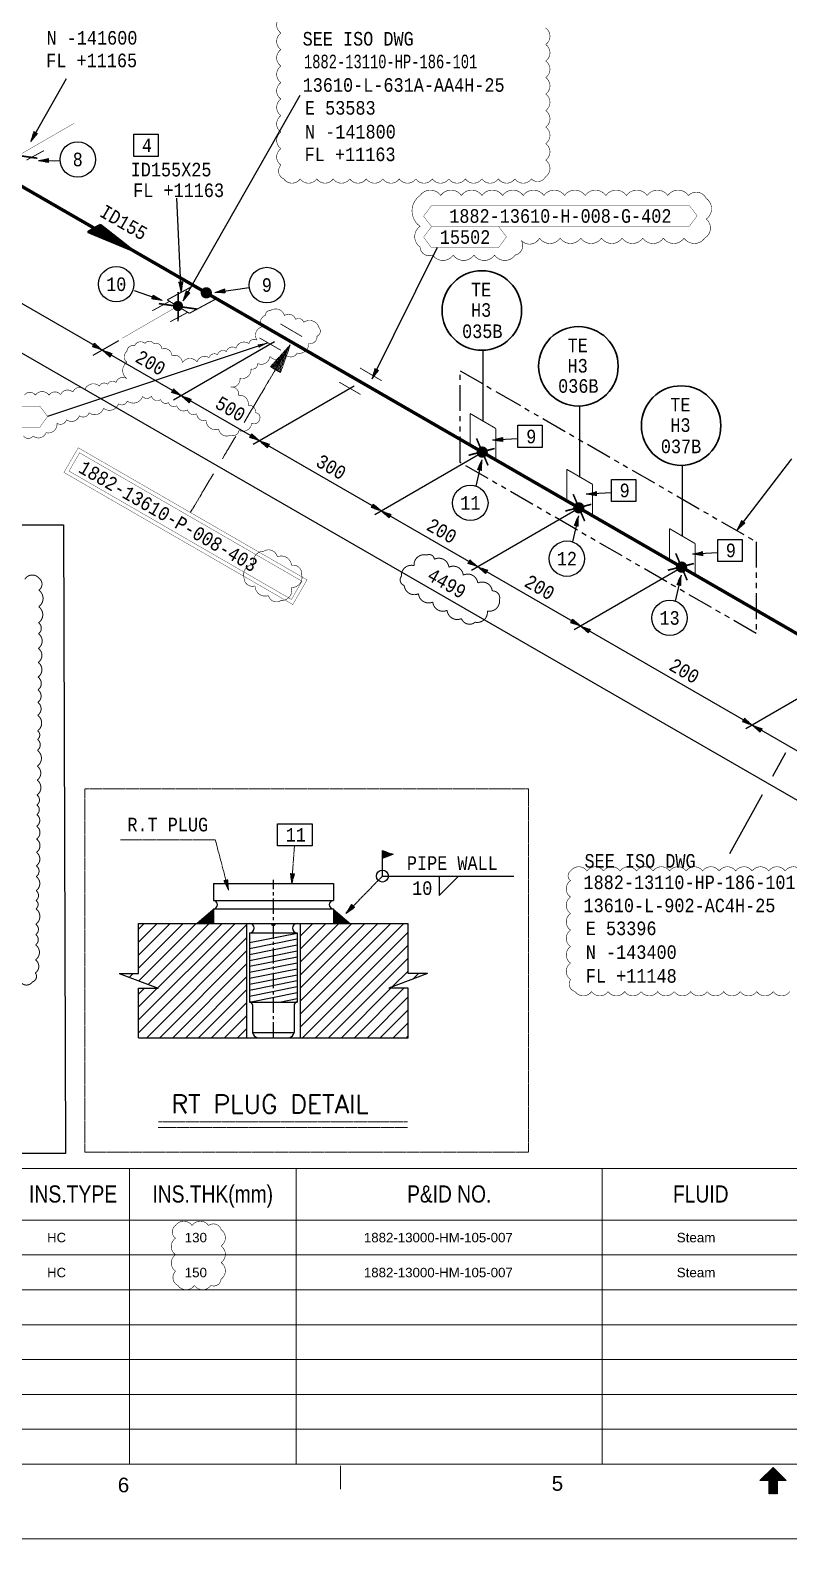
# Model space of a CAD drawing. Header units: inches. Extents: x 947 to 1788, y 0 to 594.
# Drawn here: x 1183.7 to 1367.4, y 0 to 365.5 of the extents above; entities that cross this region are included whole.
import ezdxf
from ezdxf.enums import TextEntityAlignment as Align

# ---------------------------------------------------------------- set-up
doc = ezdxf.new("R2010")
doc.units = ezdxf.units.IN
doc.header["$MEASUREMENT"] = 0
for name, pattern in [('CENTER', [2, 1.25, -0.25, 0.25, -0.25]), ('Dashed', [4.18782, 2.09391, -2.09391]), ('PHANTOM2', [1.25, 0.625, -0.125, 0.125, -0.125, 0.125, -0.125]), ('Solid', [1, 1, 0])]:
    doc.linetypes.add(name, pattern=pattern)
for name, color, linetype in [('1', 7, 'Continuous'), ('2', 2, 'Continuous'), ('3', 3, 'Continuous'), ('4', 4, 'Continuous'), ('BG 0 -1', 7, 'Continuous'), ('BG BG BG BG BG 2', 7, 'Continuous'), ('BG BG BG BG TITLETEXT', 7, 'Continuous'), ('CO', 7, 'Continuous'), ('DIM-LINES', 7, 'Continuous'), ('DIM-TEXT', 7, 'Continuous'), ('FITTINGS', 7, 'Continuous'), ('ISO-TEXT', 7, 'Continuous'), ('ISOTEXT', 7, 'Continuous'), ('NOZZLES', 7, 'Continuous'), ('PIPE', 7, 'Continuous'), ('Rev.4', 6, 'Continuous'), ('WELDS', 7, 'Continuous')]:
    doc.layers.add(name, color=color, linetype=linetype)
for name, color, linetype, lineweight in [('materialLabel', 2, 'Solid', 13), ('spool', 2, 'Solid', 13), ('weldCyanLabel', 4, 'Solid', 13), ('weldDimension', 2, 'Solid', 13)]:
    doc.layers.add(name, color=color, linetype=linetype, lineweight=lineweight)
doc.styles.add('1882-13610-HP-186-001-008(01OF01)_MODEL-EMBED 1_DWG$0$Arial', font='arial.ttf')
doc.styles.add('Arial', font='arial.ttf')
doc.styles.add('fixedText', font='MONOTXT8.shx', dxfattribs={"width": 0.85})
doc.styles.add('MONOTXT', font='MONOTXT.shx', dxfattribs={"width": 0.8})
doc.styles.add('ROMANS', font='romans.shx', dxfattribs={"width": 0.8})
doc.styles.get("Standard").update_dxf_attribs({"font": 'arial.ttf'})
doc.dimstyles.new('ISO-25', dxfattribs={"dimtxt": 2.5, "dimasz": 2.5, "dimexe": 1.25, "dimexo": 0.625, "dimtad": 1, "dimtxsty": 'Standard', "dimcen": 2.5, "dimclre": 4, "dimadec": 0, "dimazin": 0, "dimtfac": 1, "dimtmove": 0, "dimatfit": 3, "dimfxl": 1, "dimarcsym": 0})

# ---------------------------------------------------------------- blocks, each defined once
blk = doc.blocks.new('block137')
at = {"layer": 'FITTINGS', "color": 2, "linetype": 'ByBlock', "const_width": 0.35}
for points in [[(-7.6, 4.5), (1.3, 0.8)], [(-1.1, -0.6), (-7.6, 4.5)], [(-7.6, 4.5), (0, 0)], [(-6.8, 4), (1.2, 0.7)], [(-1.1, -0.6), (-6.8, 4)], [(-6, 3.6), (1, 0.6)], [(-0.9, -0.5), (-6, 3.6)], [(-5.3, 3.1), (0.8, 0.5)], [(-0.7, -0.4), (-5.3, 3.1)], [(-4.6, 2.7), (0.7, 0.4)], [(-0.6, -0.3), (-4.6, 2.7)], [(-3.8, 2.3), (0.5, 0.3)], [(-0.4, -0.2), (-3.8, 2.3)], [(-3.1, 1.9), (0.3, 0.2)], [(-0.2, -0.1), (-3.1, 1.9)], [(-2.4, 1.5), (0.2, 0.1)], [(-0.1, 0), (-2.4, 1.5)], [(1.2, 0.7), (-1.1, -0.6)], [(1, 0.6), (-1.1, -0.6)], [(0.8, 0.5), (-0.9, -0.5)], [(0.7, 0.4), (-0.7, -0.4)], [(0.5, 0.3), (-0.6, -0.3)], [(0.3, 0.2), (-0.4, -0.2)], [(0.2, 0.1), (-0.2, -0.1)], [(0, 0), (-0.1, 0)], [(1.3, 0.8), (0, 0)]]:
    blk.add_lwpolyline(points, dxfattribs=at)
at = {"flags": 1}
for tag in ['Pipe Ref', 'Description']:
    blk.add_attdef(tag, (0, 0), '', height=1, dxfattribs=at)
blk = doc.blocks.new('block149')
at = {"layer": 'FITTINGS', "color": 2, "linetype": 'ByBlock', "const_width": 0.2}
for points in [[(-6.9, -1.5), (-2.1, 1.2)], [(-2.1, 1.2), (0, 0)], [(0, 0), (2, -1.2)], [(-2.8, -3.9), (-6.9, -1.5)], [(2, -1.2), (-2.8, -3.9)]]:
    blk.add_lwpolyline(points, dxfattribs=at)
at = {"flags": 1}
for tag in ['Tag', 'Pipe Ref', 'Description', 'UCI', 'Key']:
    blk.add_attdef(tag, (0, 0), '', height=1, dxfattribs=at)

msp = doc.modelspace()

# ---------------------------------------------------------------- hatches: boundary and pattern name
at = {"layer": '4'}
h = msp.add_hatch(dxfattribs=at)
h.set_pattern_fill('ANSI31', color=4, scale=0.7, style=0)
h.set_pattern_definition([(45, (4516.7197, -12880.123), (-1.57154482, 1.57154482), [])])
h.paths.add_polyline_path([(1270.51, 133.4), (1279.94, 136.94), (1275.22, 136.94), (1275.22, 149.1), (1249.23, 149.1), (1249.07, 148.93), (1249.07, 121.41), (1275.08, 121.41), (1275.22, 121.54), (1275.22, 133.4)])
h.paths.add_polyline_path([(1214.64, 133.4), (1209.93, 133.4), (1209.93, 121.41), (1236.09, 121.41), (1236.09, 149.1), (1209.93, 149.1), (1209.93, 136.94), (1205.22, 136.94)])
at = {"layer": 'weldCyanLabel'}
h = msp.add_hatch(color=2, dxfattribs=at)
h.dxf.hatch_style = 1
h.paths.add_polyline_path([(1268.99, 166.74), (1268.99, 164.84), (1271.66, 165.86)])
at = {"layer": 'WELDS'}
h = msp.add_hatch(color=2, dxfattribs=at)
edge = h.paths.add_edge_path(flags=0)
edge.add_arc((1219.46, 298.7), 1.25, 179.0807, 539.0807)
h = msp.add_hatch(color=2, dxfattribs=at)
edge = h.paths.add_edge_path(flags=0)
edge.add_arc((1226.33, 301.9), 1.38, 180, 540, ccw=False)
h = msp.add_hatch(color=2, dxfattribs=at)
edge = h.paths.add_edge_path(flags=0)
edge.add_arc((1293.17, 263.31), 1.38, 180, 540, ccw=False)
h = msp.add_hatch(color=2, dxfattribs=at)
edge = h.paths.add_edge_path(flags=0)
edge.add_arc((1316.56, 249.8), 1.38, 180, 540, ccw=False)
h = msp.add_hatch(color=2, dxfattribs=at)
edge = h.paths.add_edge_path(flags=0)
edge.add_arc((1341.45, 235.44), 1.38, 180, 540, ccw=False)

# ---------------------------------------------------------------- linework, layer by layer
at = {"color": 2}
for p, q in [((1228.06, 152.68), (1228.06, 149.1)), ((1257.1, 152.68), (1257.1, 149.1))]:
    msp.add_line(p, q, dxfattribs=at)
at = {"layer": '1', "color": 1, "linetype": 'CENTER', "ltscale": 3}
msp.add_line((1242.58, 121.41), (1242.58, 159.66), dxfattribs=at)
at = {"layer": '2', "color": 4}
for p, q in [((1183.79, 338.54), (1192.5, 353.81)), ((1220.7, 299.95), (1249.06, 349.78)), ((1185.65, 333.94), (1190.91, 333.91)), ((1220.27, 302.03), (1219.15, 324.84)), ((1266.48, 281.09), (1282.36, 312.93)), ((1215.62, 300.06), (1208.94, 302.42)), ((1228.38, 301.99), (1236.74, 303.18)), ((1293.43, 270.72), (1293.43, 287.98)), ((1316.82, 257.22), (1316.82, 274.48)), ((1293.06, 261.4), (1291.61, 255.08)), ((1341.71, 242.85), (1341.71, 260.11)), ((1316.45, 247.9), (1315, 241.58)), ((1341.34, 233.53), (1339.89, 227.21)), ((1366.66, 190.47), (1363.46, 184.72)), ((1360.98, 180.26), (1353.04, 166))]:
    msp.add_line(p, q, dxfattribs=at)
at = {"layer": '2', "color": 2}
for p, q in [((1205.02, 290.26), (1198.84, 286.7)), ((1242.88, 290.01), (1218.41, 275.88)), ((1262.18, 279.29), (1237.71, 265.16)), ((1293.26, 263.23), (1267.13, 248.14)), ((1316.66, 249.72), (1290.53, 234.64)), ((1341.54, 235.36), (1315.42, 220.27)), ((1374.5, 206.32), (1357.02, 196.22))]:
    msp.add_line(p, q, dxfattribs=at)
at = {"layer": '2', "color": 4}
for points in [[(1208.77, 340.31), (1214.67, 340.31), (1214.67, 334.95), (1208.77, 334.95)], [(1301.78, 269.8), (1307.68, 269.8), (1307.68, 264.44), (1301.78, 264.44)], [(1324.5, 256.69), (1330.4, 256.69), (1330.4, 251.32), (1324.5, 251.32)], [(1350.24, 242.14), (1356.14, 242.14), (1356.14, 236.77), (1350.24, 236.77)], [(1243.61, 173.26), (1252, 173.26), (1252, 167.9), (1243.61, 167.9)]]:
    msp.add_lwpolyline(points, close=True, dxfattribs=at)
at = {"layer": '2', "color": 3, "linetype": 'PHANTOM2', "ltscale": 10}
msp.add_lwpolyline([(1296.99, 277.7), (1359.52, 241.6), (1359.52, 219.39), (1287.8, 260.8), (1287.8, 283.03), (1296.99, 277.7)], dxfattribs=at)
at = {"layer": '2'}
msp.add_lwpolyline([(1024.89, 245.68), (1191.75, 245.68), (1192.18, 93.34), (1025.31, 93.34)], close=True, dxfattribs=at)
at = {"layer": '2', "color": 4}
for centre in [(1195.19, 334.21), (1204.52, 303.99), (1240.99, 303.79), (1290.28, 251), (1313.68, 237.49), (1338.56, 223.13)]:
    msp.add_circle(centre, 4.29, dxfattribs=at)
at = {"layer": '3', "color": 2}
for p, q in [((1268.99, 160.57), (1268.99, 166.74)), ((1268.99, 160.57), (1300.84, 160.57)), ((1282.75, 155.91), (1287.43, 160.57)), ((1282.75, 160.57), (1282.75, 155.91))]:
    msp.add_line(p, q, dxfattribs=at)
at = {"layer": '3', "color": 3}
for p, q in [((1228.06, 158.76), (1228.06, 154.64)), ((1228.06, 158.76), (1257.1, 158.76)), ((1257.1, 158.76), (1257.1, 154.64)), ((1228.06, 154.64), (1257.1, 154.64)), ((1228.06, 152.68), (1257.1, 152.68)), ((1209.93, 136.94), (1209.93, 149.1)), ((1209.93, 149.1), (1275.22, 149.1)), ((1236.09, 149.1), (1236.09, 121.41)), ((1236.8, 146.84), (1248.3, 146.84)), ((1236.8, 146.84), (1236.8, 130.07)), ((1236.8, 144.49), (1248.3, 146.78)), ((1248.3, 146.84), (1248.3, 130.07)), ((1249.07, 149.1), (1249.07, 121.41)), ((1275.22, 136.94), (1275.22, 149.1)), ((1236.8, 143.05), (1248.3, 145.34)), ((1236.8, 141.61), (1248.3, 143.9)), ((1236.8, 140.16), (1248.3, 142.46)), ((1236.8, 138.72), (1248.3, 141.01)), ((1236.8, 137.28), (1248.3, 139.57)), ((1205.22, 136.94), (1209.93, 136.94)), ((1205.22, 136.94), (1214.64, 133.4)), ((1236.8, 135.84), (1248.3, 138.13)), ((1236.8, 134.4), (1248.3, 136.69)), ((1279.94, 136.94), (1270.51, 133.4)), ((1279.94, 136.94), (1275.22, 136.94)), ((1209.93, 133.4), (1214.64, 133.4)), ((1209.93, 121.41), (1209.93, 133.4)), ((1236.8, 132.95), (1248.3, 135.25)), ((1236.8, 131.51), (1248.3, 133.8)), ((1236.8, 130.07), (1248.3, 132.36)), ((1275.22, 133.4), (1270.51, 133.4)), ((1275.22, 121.41), (1275.22, 133.4)), ((1236.8, 130.07), (1248.3, 130.07)), ((1237.5, 129.37), (1237.5, 122.69)), ((1244.04, 130.07), (1248.3, 130.92)), ((1247.65, 129.37), (1247.65, 122.69)), ((1209.93, 121.41), (1275.22, 121.41)), ((1237.5, 122.69), (1247.65, 122.69))]:
    msp.add_line(p, q, dxfattribs=at)
at = {"layer": '3'}
msp.add_line((1238.7, 121.41), (1246.45, 121.41), dxfattribs=at)
at = {"layer": '3', "color": 3}
msp.add_lwpolyline([(1242.29, 149.1, 0.589, 0.589, 1.191456), (1242.87, 149.1, 0, 0, 0)], format="xyseb", dxfattribs=at)
for centre, radius, start, end in [((1228.06, 153.66), 0.982, 270, 90), ((1257.1, 153.66), 0.982, 90, 270), ((1236.8, 147.97), 1.13, 270, 90), ((1248.3, 147.97), 1.13, 90, 270), ((1236.8, 129.37), 0.7, 0, 90), ((1248.35, 129.37), 0.703, 93.9739, 179.9026), ((1239.22, 123.09), 1.76, 193.1432, 252.9181), ((1245.93, 123.09), 1.76, 287.0819, 346.8568)]:
    msp.add_arc(centre, radius, start, end, dxfattribs=at)
at = {"layer": '4', "color": 2}
msp.add_circle((1268.99, 160.57), 1.44, dxfattribs=at)
at = {"layer": '4', "color": 4}
for points in [[(1228.06, 152.72), (1223.82, 149.1), (1228.06, 149.1)], [(1257.1, 152.72), (1261.34, 149.1), (1257.1, 149.1)]]:
    msp.add_solid(points, dxfattribs=at)
at = {"layer": 'BG 0 -1', "color": 7, "linetype": 'Continuous', "lineweight": 9}
for p, q in [((971.99, 18.11), (1762.81, 18.11)), ((1258.83, 17.68), (1258.83, 12.02)), ((1363.63, 17.3), (1360.45, 14.12)), ((1360.47, 14.12), (1363.64, 17.29)), ((1360.59, 14.12), (1363.7, 17.23)), ((1360.72, 14.12), (1363.77, 17.17)), ((1360.84, 14.12), (1363.83, 17.11)), ((1360.97, 14.12), (1363.89, 17.04)), ((1361.09, 14.12), (1363.95, 16.98)), ((1361.22, 14.12), (1364.02, 16.92)), ((1361.34, 14.12), (1364.08, 16.86)), ((1361.47, 14.12), (1364.14, 16.79)), ((1361.59, 14.12), (1364.2, 16.73)), ((1361.72, 14.12), (1364.27, 16.67)), ((1361.84, 14.12), (1364.33, 16.61)), ((1361.97, 14.12), (1364.39, 16.54)), ((1362.09, 14.12), (1364.45, 16.48)), ((1362.22, 14.12), (1364.52, 16.42)), ((1362.34, 14.12), (1364.58, 16.36)), ((1362.47, 14.12), (1364.64, 16.29)), ((1362.57, 14.1), (1364.7, 16.23)), ((1362.57, 13.98), (1364.77, 16.17)), ((1362.57, 13.85), (1364.83, 16.11)), ((1362.57, 13.72), (1364.89, 16.04)), ((1362.57, 13.6), (1364.95, 15.98)), ((1362.57, 13.47), (1365.02, 15.92)), ((1362.57, 13.35), (1365.08, 15.86)), ((1362.57, 13.22), (1365.14, 15.79)), ((1362.57, 13.1), (1365.2, 15.73)), ((1362.57, 12.97), (1365.27, 15.67)), ((1362.57, 12.85), (1365.33, 15.61)), ((1362.57, 12.72), (1365.39, 15.54)), ((1362.57, 12.6), (1365.45, 15.48)), ((1362.57, 12.47), (1365.52, 15.42)), ((1362.57, 12.35), (1365.58, 15.36)), ((1362.57, 12.22), (1365.64, 15.29)), ((1362.57, 12.1), (1365.7, 15.23)), ((1366.82, 14.12), (1363.63, 17.3)), ((1363.64, 17.29), (1363.64, 11.64)), ((1364.72, 14.12), (1365.77, 15.17)), ((1364.84, 14.12), (1365.83, 15.11)), ((1364.97, 14.12), (1365.89, 15.04)), ((1365.09, 14.12), (1365.95, 14.98)), ((1365.22, 14.12), (1366.02, 14.92)), ((1365.34, 14.12), (1366.08, 14.86)), ((1365.47, 14.12), (1366.14, 14.79)), ((1365.59, 14.12), (1366.21, 14.73)), ((1365.72, 14.12), (1366.27, 14.67)), ((1360.45, 14.12), (1362.57, 14.12)), ((1362.57, 14.12), (1362.57, 10.94)), ((1362.57, 11.97), (1364.7, 14.1)), ((1362.57, 11.85), (1364.7, 13.97)), ((1362.57, 11.72), (1364.7, 13.85)), ((1362.57, 11.6), (1364.7, 13.72)), ((1362.57, 11.47), (1364.7, 13.6)), ((1362.57, 11.35), (1364.7, 13.47)), ((1362.57, 11.22), (1364.7, 13.35)), ((1362.57, 11.1), (1364.7, 13.22)), ((1362.57, 10.97), (1364.7, 13.1)), ((1362.66, 10.94), (1364.7, 12.97)), ((1362.78, 10.94), (1364.7, 12.85)), ((1362.91, 10.94), (1364.7, 12.72)), ((1363.03, 10.94), (1364.7, 12.6)), ((1363.16, 10.94), (1364.7, 12.47)), ((1363.28, 10.94), (1364.7, 12.35)), ((1363.41, 10.94), (1364.7, 12.22)), ((1363.54, 10.94), (1364.7, 12.1)), ((1363.66, 10.94), (1364.7, 11.97)), ((1363.79, 10.94), (1364.7, 11.85)), ((1363.91, 10.94), (1364.7, 11.72)), ((1364.04, 10.94), (1364.7, 11.6)), ((1364.16, 10.94), (1364.7, 11.47)), ((1364.29, 10.94), (1364.7, 11.35)), ((1364.41, 10.94), (1364.7, 11.22)), ((1364.54, 10.94), (1364.7, 11.1)), ((1364.66, 10.94), (1364.7, 10.97)), ((1364.7, 14.12), (1366.82, 14.12)), ((1364.7, 14.12), (1364.7, 10.94)), ((1365.84, 14.12), (1366.33, 14.61)), ((1365.97, 14.12), (1366.39, 14.54)), ((1366.09, 14.12), (1366.46, 14.48)), ((1366.22, 14.12), (1366.52, 14.42)), ((1366.34, 14.12), (1366.58, 14.36)), ((1366.47, 14.12), (1366.64, 14.29)), ((1366.59, 14.12), (1366.71, 14.23)), ((1366.72, 14.12), (1366.77, 14.17)), ((1787.88, 0), (946.88, 0))]:
    msp.add_line(p, q, dxfattribs=at)
at = {"layer": 'BG BG BG BG BG 2', "color": 2, "linetype": 'Continuous', "lineweight": 15}
for p, q in [((1369.96, 89.71), (971.99, 89.71)), ((1207.7, 18.11), (1207.7, 89.71)), ((1248.09, 18.11), (1248.09, 89.71)), ((1322.25, 18.11), (1322.25, 89.71)), ((1369.96, 77.24), (971.99, 77.24)), ((1369.96, 68.79), (971.99, 68.79)), ((1369.96, 60.34), (971.99, 60.34)), ((1369.96, 51.89), (971.99, 51.89)), ((1369.96, 43.44), (971.99, 43.44)), ((1369.96, 34.98), (971.99, 34.98)), ((1369.96, 26.53), (971.99, 26.53))]:
    msp.add_line(p, q, dxfattribs=at)
at = {"layer": 'CO', "color": 2, "linetype": 'Continuous'}
for p, q in [((1249.07, 148.93), (1249.23, 149.1)), ((1275.08, 121.41), (1275.22, 121.54))]:
    msp.add_line(p, q, dxfattribs=at)
at = {"layer": 'DIM-LINES', "color": 4}
for p, q in [((1536.82, 94.25), (1002.45, 402.69)), ((1526.53, 88.31), (1034.55, 372.08)), ((1301.78, 266.54), (1295.66, 266.22)), ((1368.05, 261.71), (1354.85, 244.41)), ((1324.5, 253.43), (1318.37, 253.1)), ((1350.21, 238.9), (1344.08, 238.57))]:
    msp.add_line(p, q, dxfattribs=at)
at = {"layer": 'DIM-LINES', "color": 4, "linetype": 'ByBlock', "const_width": 0.104}
msp.add_lwpolyline([(1200.98, 316.34), (1203.58, 314.91)], dxfattribs=at)
msp.add_lwpolyline([(1200.98, 316.34), (1203.58, 314.91)], dxfattribs=at)
at = {"layer": 'FITTINGS', "color": 2, "linetype": 'ByBlock'}
for points, const_width in [([(1187, 336.36), (1182.75, 334.05)], 0.22), ([(1217.44, 299.84), (1213.24, 297.56)], 0.22), ([(1221.85, 297.2), (1217.6, 294.9)], 0.22), ([(1244.26, 294.4), (1249.51, 291.31)], 0.2), ([(1244.4, 287.98), (1239.2, 290.98)], 0.2), ([(1263.56, 283.69), (1268.81, 280.6)], 0.2), ([(1263.7, 277.27), (1258.5, 280.27)], 0.2), ([(1290.23, 272.66), (1290.23, 264.92)], 0.26), ([(1296.47, 269.02), (1290.23, 272.66)], 0.26), ([(1296.47, 261.41), (1296.47, 269.02)], 0.26), ([(1290.23, 264.92), (1296.47, 261.41)], 0.26), ([(1313.63, 259.15), (1313.63, 251.41)], 0.26), ([(1319.87, 255.51), (1313.63, 259.15)], 0.26), ([(1307.99, 254.67), (1314.23, 251.16)], 0.26), ([(1319.87, 247.9), (1319.87, 255.51)], 0.26), ([(1338.51, 244.78), (1338.51, 237.05)], 0.26), ([(1344.75, 241.14), (1338.51, 244.78)], 0.26), ([(1344.75, 233.54), (1344.75, 241.14)], 0.26), ([(1338.51, 237.05), (1344.75, 233.54)], 0.26)]:
    msp.add_lwpolyline(points, dxfattribs=dict(at, const_width=const_width))
at = {"layer": 'ISO-TEXT', "color": 2, "linetype": 'ByBlock', "const_width": 0.08, "flags": 128}
for points in [[(1280.88, 317.97), (1278.98, 320.47), (1280.88, 323.07), (1343.31, 323.07), (1345.21, 320.57), (1343.31, 317.97)], [(1280.88, 312.87), (1278.98, 315.37), (1280.88, 317.97), (1297.14, 317.97), (1299.04, 315.47), (1297.14, 312.87)], [(1137.82, 269.34), (1135.92, 271.84), (1137.82, 274.44), (1185.99, 274.44), (1187.89, 271.94), (1185.99, 269.34)], [(1191.85, 258.38), (1195.3, 264.36), (1250.73, 232.36), (1247.28, 226.38)], [(1193.08, 258.71), (1195.63, 263.13), (1249.5, 232.03), (1246.95, 227.61)]]:
    msp.add_lwpolyline(points, close=True, dxfattribs=at)
at = {"layer": 'ISOTEXT', "color": 2, "linetype": 'Continuous', "lineweight": 30}
for centre in [(1293.06, 297.61), (1316.46, 284.1), (1341.34, 269.73)]:
    msp.add_circle(centre, 9.63, dxfattribs=at)
at = {"layer": 'materialLabel', "color": 4, "flags": 128}
for points in [[(1228.51, 169.4), (1231.71, 157.17)], [(1247.7, 167.96), (1247.03, 158.66)], [(1247.03, 158.66), (1247.69, 161.11), (1246.69, 161.18), (1247.03, 158.66), (1247.06, 159.16), (1247.59, 161.12), (1246.79, 161.17), (1247.06, 159.16), (1247.09, 159.65), (1247.49, 161.13), (1246.89, 161.16), (1247.09, 159.65), (1247.13, 160.15), (1247.39, 161.13), (1246.99, 161.16), (1247.13, 160.15), (1247.16, 160.65), (1247.29, 161.14), (1247.09, 161.15), (1247.16, 160.65)], [(1231.71, 157.17), (1231.55, 159.71), (1230.58, 159.45), (1231.71, 157.17), (1231.58, 157.65), (1231.45, 159.68), (1230.68, 159.48), (1231.58, 157.65), (1231.45, 158.14), (1231.36, 159.66), (1230.78, 159.5), (1231.45, 158.14), (1231.32, 158.62), (1231.26, 159.63), (1230.87, 159.53), (1231.32, 158.62), (1231.2, 159.1), (1231.16, 159.61), (1230.97, 159.55), (1231.2, 159.1)], [(1268.99, 160.57), (1260.16, 151.52)], [(1260.16, 151.52), (1262.25, 152.97), (1261.53, 153.66), (1260.16, 151.52), (1260.51, 151.88), (1262.18, 153.04), (1261.6, 153.6), (1260.51, 151.88), (1260.85, 152.24), (1262.11, 153.11), (1261.68, 153.53), (1260.85, 152.24), (1261.2, 152.6), (1262.04, 153.18), (1261.75, 153.46), (1261.2, 152.6), (1261.55, 152.96), (1261.96, 153.25), (1261.82, 153.39), (1261.55, 152.96)]]:
    msp.add_lwpolyline(points, dxfattribs=at)
at = {"layer": 'NOZZLES', "const_width": 0.8}
msp.add_lwpolyline([(1560.97, 108.74), (1026.62, 417.17)], dxfattribs=at)
at = {"layer": 'PIPE', "color": 2, "linetype": 'Dashed', "ltscale": 0.8, "const_width": 0.08}
for points in [[(1180.79, 335.17), (1194.18, 342.9)], [(1205.99, 290.91), (1219.38, 298.64)]]:
    msp.add_lwpolyline(points, dxfattribs=at)
at = {"layer": 'Rev.4', "color": 1}
for points, const_width in [([(1308.53, 366.06, -0.520567), (1308.53, 362.06, -0.520567), (1308.53, 358.06, -0.520567), (1308.53, 354.06, -0.520567), (1308.53, 350.06, -0.520567), (1308.53, 346.06, -0.520567), (1308.53, 342.06, -0.520567), (1308.53, 338.06, -0.520567), (1308.53, 334.06, -0.520567), (1308.53, 330.06, -0.520567), (1305.08, 329.51, -0.520567), (1301.08, 329.51, -0.520567), (1297.08, 329.51, -0.520567), (1293.08, 329.51, -0.520567), (1289.08, 329.51, -0.520567), (1285.08, 329.51, -0.520567), (1281.08, 329.51, -0.520567), (1277.08, 329.51, -0.520567), (1273.08, 329.51, -0.520567), (1269.08, 329.51, -0.520567), (1265.08, 329.51, -0.520567), (1261.08, 329.51, -0.520567), (1257.08, 329.51, -0.520567), (1253.08, 329.51, -0.520567), (1249.08, 329.51, -0.520567), (1245.08, 329.51, -0.520567), (1244.41, 332.84, -0.520567), (1244.41, 336.84, -0.520567), (1244.41, 340.84, -0.520567), (1244.41, 344.84, -0.520567), (1244.41, 348.84, -0.520567), (1244.41, 352.84, -0.520567), (1244.41, 356.84, -0.520567), (1244.41, 360.84, -0.520567), (1244.41, 364.84, -0.520567), (1244.41, 368.84, -0.211681)], 0.132), ([(1278.11, 325.48, -0.520567), (1283.11, 325.48, -0.520567), (1288.11, 325.48, -0.520567), (1293.11, 325.48, -0.520567), (1298.11, 325.48, -0.520567), (1303.11, 325.48, -0.520567), (1308.11, 325.48, -0.520567), (1313.11, 325.48, -0.520567), (1318.11, 325.48, -0.520567), (1323.11, 325.48, -0.520567), (1328.11, 325.48, -0.520567), (1333.11, 325.48, -0.520567), (1338.11, 325.48, -0.520567), (1343.11, 325.48, -0.520567), (1347.42, 324.78, -0.520567), (1347.42, 319.78, -0.520567), (1347.05, 315.16, -0.520567), (1342.05, 315.16, -0.520567), (1337.05, 315.16, -0.520567), (1332.05, 315.16, -0.520567), (1327.05, 315.16, -0.520567), (1322.05, 315.16, -0.520567), (1317.05, 315.16, -0.520567), (1312.05, 315.16, -0.520567), (1307.05, 315.16, -0.520567), (1302.62, 314.58, -0.520567), (1301.15, 311.05, -0.520567), (1296.15, 311.05, -0.520567), (1291.15, 311.05, -0.520567), (1286.15, 311.05, -0.520567), (1281.15, 311.05, -0.520567), (1278.11, 313.01, -0.520567), (1278.11, 318.01, -0.520567), (1278.11, 325.48, -0.520567)], 0.132), ([(1182.29, 277.11, -0.520567), (1184.92, 277.11, -0.520567), (1188.23, 277.11, -0.520567), (1191.03, 277.21, -0.520567), (1193.99, 277.87, -0.520567), (1196.93, 278.51, -0.520567), (1200.44, 279.28, -0.520567), (1202.42, 279.72, -0.520567), (1204.46, 280.17, -0.520567), (1207.11, 281.1, -0.520567), (1207.11, 285.09, -0.520567), (1207.11, 287.7, -0.520567), (1208.93, 289.03, -0.520567), (1211.46, 289.65, -0.520567), (1213.58, 289.6, -0.520567), (1215.56, 288.27, -0.520567), (1217.99, 286.65, -0.520567), (1220.52, 284.97, -0.520567), (1224.1, 285.14, -0.520567), (1227.01, 286.17, -0.520567), (1229.04, 286.9, -0.520567), (1231.2, 287.66, -0.520567), (1233.52, 288.49, -0.520567), (1236.65, 289.6, -0.520567), (1238.63, 290.45, -0.520567), (1239.74, 293.62, -0.520567), (1240.73, 296.46, -0.520567), (1241.84, 297.58, -0.520567), (1245.26, 296.39, -0.520567), (1247.96, 295.45, -0.520567), (1249.93, 294.76, -0.520567), (1253.62, 293.48, -0.520567), (1253.16, 291.42, -0.520567), (1251.09, 289.66, -0.520567), (1248.35, 287.32, -0.520567), (1245.47, 286.94, -0.520567), (1241.72, 286.49, -0.520567), (1238.77, 284.78, -0.520567), (1237.16, 283.45, -0.520567), (1234.47, 281.21, -0.520567), (1232.2, 279.07, -0.520567), (1234.14, 277.06, -0.520567), (1236.46, 274.65, -0.520567), (1238.21, 272.84, -0.520567), (1239.27, 271.38, -0.520567), (1237.32, 270.3, -0.520567), (1234.22, 268.57, -0.520567), (1232.18, 267.43, -0.520567), (1229.34, 268.87, -0.520567), (1226.27, 271.04, -0.520567), (1224.02, 272.62, -0.520567), (1221.77, 273.57, -0.520567), (1219.17, 274.56, -0.520567), (1217.17, 275.32, -0.520567), (1215.27, 276.05, -0.520567), (1213.03, 276.9, -0.520567), (1210.9, 276.82, -0.520567), (1207.18, 275.68, -0.520567), (1205.06, 275.03, -0.520567), (1201.44, 273.92, -0.520567), (1197.94, 272.84, -0.520567), (1195.57, 272.11, -0.520567), (1192.45, 271.16, -0.520567), (1190.17, 270.31, -0.520567), (1187.51, 268.02, -0.520567), (1184.37, 267.22, -0.520567), (1182, 267.27, -0.520567)], 0.132), ([(1181.34, 134.91, 0.520567), (1184.22, 134.94, 0.520567), (1184.91, 137.12, 0.520567), (1184.94, 140.28, 0.520567), (1184.97, 143.92, 0.520567), (1185, 146.4, 0.520567), (1185.02, 148.91, 0.520567), (1185.05, 152.66, 0.520567), (1185.07, 154.69, 0.520567), (1185.09, 157.04, 0.520567), (1185.12, 160.46, 0.520567), (1185.15, 163.08, 0.520567), (1185.18, 166.33, 0.520567), (1185.21, 169.56, 0.520567), (1185.24, 172.66, 0.520567), (1185.26, 175.49, 0.520567), (1185.28, 177.82, 0.520567), (1185.3, 180.22, 0.520567), (1185.34, 183.83, 0.520567), (1185.37, 187.2, 0.520567), (1185.4, 191.05, 0.520567), (1185.43, 193.68, 0.520567), (1185.45, 195.77, 0.520567), (1185.48, 199.54, 0.520567), (1185.51, 202.67, 0.520567), (1185.54, 205.7, 0.520567), (1185.56, 208.79, 0.520567), (1185.6, 212.35, 0.520567), (1185.63, 215.75, 0.520567), (1185.66, 219.3, 0.520567), (1185.68, 221.96, 0.520567), (1185.72, 225.84, 0.520567), (1185.76, 229.84, 0.520567), (1185.78, 232.77, 0.520567), (1182.38, 232.51, 0.520567)], 0.238), ([(1367.66, 132.6, -0.520567), (1363.66, 132.6, -0.520567), (1359.66, 132.6, -0.520567), (1355.66, 132.6, -0.520567), (1351.66, 132.6, -0.520567), (1347.66, 132.6, -0.520567), (1343.66, 132.6, -0.520567), (1339.66, 132.6, -0.520567), (1335.66, 132.6, -0.520567), (1331.66, 132.6, -0.520567), (1327.66, 132.6, -0.520567), (1323.66, 132.6, -0.520567), (1319.66, 132.6, -0.520567), (1315.66, 132.6, -0.520567), (1314.56, 135.5, -0.520567), (1314.56, 139.5, -0.520567), (1314.56, 143.5, -0.520567), (1314.56, 147.5, -0.520567), (1314.56, 151.5, -0.520567), (1314.56, 155.5, -0.520567), (1314.56, 159.5, -0.520567), (1314.56, 161.8, -0.520567), (1318.56, 161.8, -0.520567), (1322.56, 161.8, -0.520567), (1326.56, 161.8, -0.520567), (1330.56, 161.8, -0.520567), (1334.56, 161.8, -0.520567), (1338.56, 161.8, -0.520567), (1342.56, 161.8, -0.520567), (1346.56, 161.8, -0.520567), (1350.56, 161.8, -0.520567), (1354.56, 161.8, -0.520567), (1358.56, 161.8, -0.520567), (1362.56, 161.8, -0.520567), (1366.56, 161.8, -0.520567), (1370.56, 161.8, -0.520567)], 0.132)]:
    msp.add_lwpolyline(points, format="xyb", dxfattribs=dict(at, const_width=const_width))
for points, const_width in [([(1235.48, 232.84, -0.520567), (1237.86, 236.06, -0.520567), (1240.23, 239.28, -0.520567), (1243.53, 237.92, -0.520567), (1246.96, 235.87, -0.520567), (1249.41, 233.64, -0.520567), (1246.93, 230.51, -0.520567), (1244.45, 227.37, -0.520567), (1241.38, 228.55, -0.520567), (1238.15, 230.9, -0.520567)], 0.132), ([(1279.72, 238.36, 0.520567), (1276.65, 235.8, 0.520567), (1273.58, 233.23, 0.520567), (1274.27, 230.99, 0.520567), (1277.73, 228.99, 0.520567), (1281.19, 226.99, 0.520567), (1284.66, 224.98, 0.520567), (1288.12, 222.98, 0.520567), (1291.46, 222.1, 0.520567), (1294.4, 224.81, 0.520567), (1297.34, 227.52, 0.520567), (1295.6, 229.66, 0.520567), (1292.09, 231.58, 0.520567), (1288.58, 233.5, 0.520567), (1285.08, 235.42, 0.520567), (1281.57, 237.35, 0.520567)], 0.238), ([(1218.88, 75.92, -0.520567), (1222.88, 75.92, -0.520567), (1226.88, 75.92, -0.520567), (1229.9, 74.94, -0.520567), (1229.9, 70.94, -0.520567), (1229.9, 66.94, -0.520567), (1229.9, 62.94, -0.520567), (1227.44, 61.4, -0.520567), (1223.44, 61.4, -0.520567), (1219.44, 61.4, -0.520567), (1218.88, 64.84, -0.520567), (1218.88, 68.84, -0.520567), (1218.88, 72.84, -0.520567)], 0.132)]:
    msp.add_lwpolyline(points, format="xyb", close=True, dxfattribs=dict(at, const_width=const_width))
at = {"layer": 'spool', "color": 4, "flags": 128}
msp.add_lwpolyline([(1246.66, 289.27), (1244.29, 282.57), (1241.89, 283.99), (1246.66, 289.27), (1245.95, 288.07), (1244.05, 282.71), (1242.13, 283.85), (1245.95, 288.07), (1245.23, 286.88), (1243.81, 282.85), (1242.37, 283.71), (1245.23, 286.88), (1244.52, 285.68), (1243.57, 282.99), (1242.61, 283.57), (1244.52, 285.68), (1243.81, 284.48), (1243.33, 283.14), (1242.85, 283.42), (1243.81, 284.48)], dxfattribs=at)
at = {"layer": 'weldCyanLabel'}
for p, q in [((1246.66, 289.27), (1235.48, 270.51)), ((1233.45, 267.11), (1230.22, 261.69)), ((1228.05, 258.04), (1222.52, 248.77)), ((1228.51, 169.4), (1205.54, 169.4))]:
    msp.add_line(p, q, dxfattribs=at)
at = {"layer": 'weldCyanLabel', "color": 2}
for p, q in [((1268.99, 166.74), (1271.66, 165.86)), ((1271.66, 165.86), (1268.99, 164.84)), ((1214.68, 99.69), (1275.06, 99.69)), ((1214.74, 101), (1275.03, 101))]:
    msp.add_line(p, q, dxfattribs=at)
msp.add_lwpolyline([(1196.91, 181.7), (1304.4, 181.7), (1304.4, 93.71), (1196.91, 93.71)], close=True, dxfattribs=at)
at = {"layer": 'weldDimension', "color": 4, "flags": 128}
for points in [[(1183.79, 338.54), (1184.55, 340.97), (1185.43, 340.49), (1183.79, 338.54), (1184.03, 338.98), (1184.64, 340.92), (1185.34, 340.54), (1184.03, 338.98), (1184.27, 339.42), (1184.73, 340.87), (1185.25, 340.58), (1184.27, 339.42), (1184.51, 339.85), (1184.81, 340.82), (1185.16, 340.63), (1184.51, 339.85), (1184.75, 340.29), (1184.9, 340.78), (1185.08, 340.68), (1184.75, 340.29)], [(1185.65, 333.94), (1188.14, 334.44), (1188.14, 333.44), (1185.65, 333.94), (1186.15, 333.94), (1188.14, 334.34), (1188.14, 333.54), (1186.15, 333.94), (1186.65, 333.94), (1188.14, 334.24), (1188.14, 333.64), (1186.65, 333.94), (1187.14, 333.94), (1188.14, 334.14), (1188.14, 333.74), (1187.14, 333.94), (1187.64, 333.94), (1188.14, 334.04), (1188.14, 333.84), (1187.64, 333.94)], [(1220.27, 302.03), (1219.63, 304.49), (1220.63, 304.55), (1220.27, 302.03), (1220.24, 302.53), (1219.73, 304.49), (1220.53, 304.54), (1220.24, 302.53), (1220.21, 303.02), (1219.83, 304.5), (1220.43, 304.54), (1220.21, 303.02), (1220.19, 303.52), (1219.93, 304.51), (1220.33, 304.53), (1220.19, 303.52), (1220.16, 304.02), (1220.03, 304.51), (1220.23, 304.52), (1220.16, 304.02)], [(1215.62, 300.06), (1213.1, 300.41), (1213.43, 301.35), (1215.62, 300.06), (1215.15, 300.22), (1213.13, 300.5), (1213.39, 301.25), (1215.15, 300.22), (1214.68, 300.39), (1213.17, 300.59), (1213.36, 301.16), (1214.68, 300.39), (1214.21, 300.55), (1213.2, 300.69), (1213.33, 301.07), (1214.21, 300.55), (1213.73, 300.71), (1213.23, 300.78), (1213.3, 300.97), (1213.73, 300.71)], [(1220.7, 299.95), (1221.46, 302.38), (1222.33, 301.9), (1220.7, 299.95), (1220.94, 300.39), (1221.55, 302.33), (1222.24, 301.95), (1220.94, 300.39), (1221.18, 300.83), (1221.63, 302.28), (1222.16, 301.99), (1221.18, 300.83), (1221.42, 301.26), (1221.72, 302.23), (1222.07, 302.04), (1221.42, 301.26), (1221.66, 301.7), (1221.81, 302.19), (1221.98, 302.09), (1221.66, 301.7)], [(1228.38, 301.99), (1230.77, 302.85), (1230.92, 301.86), (1228.38, 301.99), (1228.87, 302.06), (1230.78, 302.75), (1230.9, 301.96), (1228.87, 302.06), (1229.36, 302.14), (1230.8, 302.65), (1230.89, 302.06), (1229.36, 302.14), (1229.86, 302.21), (1230.81, 302.55), (1230.87, 302.16), (1229.86, 302.21), (1230.35, 302.28), (1230.83, 302.46), (1230.86, 302.26), (1230.35, 302.28)], [(1201.12, 288.01), (1199.22, 289.69), (1198.72, 288.83), (1201.12, 288.01), (1200.69, 288.26), (1199.17, 289.61), (1198.77, 288.92), (1200.69, 288.26), (1200.26, 288.51), (1199.12, 289.52), (1198.82, 289), (1200.26, 288.51), (1199.83, 288.76), (1199.07, 289.43), (1198.87, 289.09), (1199.83, 288.76), (1199.4, 289.01), (1199.02, 289.35), (1198.92, 289.17), (1199.4, 289.01)], [(1201.12, 288.01), (1203.53, 287.2), (1203.03, 286.34), (1201.12, 288.01), (1201.56, 287.77), (1203.48, 287.11), (1203.08, 286.42), (1201.56, 287.77), (1201.99, 287.52), (1203.43, 287.03), (1203.13, 286.51), (1201.99, 287.52), (1202.42, 287.27), (1203.38, 286.94), (1203.18, 286.6), (1202.42, 287.27), (1202.85, 287.02), (1203.33, 286.86), (1203.23, 286.68), (1202.85, 287.02)], [(1266.48, 281.09), (1267.15, 283.54), (1268.04, 283.1), (1266.48, 281.09), (1266.71, 281.54), (1267.24, 283.5), (1267.95, 283.14), (1266.71, 281.54), (1266.93, 281.98), (1267.33, 283.46), (1267.86, 283.19), (1266.93, 281.98), (1267.15, 282.43), (1267.42, 283.41), (1267.77, 283.23), (1267.15, 282.43), (1267.37, 282.88), (1267.51, 283.37), (1267.69, 283.28), (1267.37, 282.88)], [(1220.28, 276.96), (1218.37, 278.63), (1217.87, 277.77), (1220.28, 276.96), (1219.85, 277.2), (1218.32, 278.55), (1217.92, 277.86), (1219.85, 277.2), (1219.42, 277.45), (1218.27, 278.46), (1217.97, 277.94), (1219.42, 277.45), (1218.98, 277.7), (1218.22, 278.37), (1218.02, 278.03), (1218.98, 277.7), (1218.55, 277.95), (1218.17, 278.29), (1218.07, 278.11), (1218.55, 277.95)], [(1220.28, 276.96), (1222.69, 276.14), (1222.19, 275.28), (1220.28, 276.96), (1220.71, 276.71), (1222.64, 276.05), (1222.24, 275.36), (1220.71, 276.71), (1221.14, 276.46), (1222.59, 275.97), (1222.29, 275.45), (1221.14, 276.46), (1221.57, 276.21), (1222.54, 275.88), (1222.34, 275.54), (1221.57, 276.21), (1222.01, 275.96), (1222.49, 275.8), (1222.39, 275.62), (1222.01, 275.96)], [(1239.22, 266.03), (1237.31, 267.71), (1236.81, 266.85), (1239.22, 266.03), (1238.79, 266.28), (1237.26, 267.62), (1236.86, 266.93), (1238.79, 266.28), (1238.36, 266.53), (1237.21, 267.54), (1236.91, 267.02), (1238.36, 266.53), (1237.92, 266.78), (1237.16, 267.45), (1236.96, 267.11), (1237.92, 266.78), (1237.49, 267.03), (1237.11, 267.36), (1237.01, 267.19), (1237.49, 267.03)], [(1239.22, 266.03), (1241.63, 265.22), (1241.13, 264.35), (1239.22, 266.03), (1239.65, 265.78), (1241.58, 265.13), (1241.18, 264.44), (1239.65, 265.78), (1240.08, 265.53), (1241.53, 265.05), (1241.23, 264.53), (1240.08, 265.53), (1240.51, 265.28), (1241.48, 264.96), (1241.28, 264.61), (1240.51, 265.28), (1240.95, 265.04), (1241.43, 264.87), (1241.33, 264.7), (1240.95, 265.04)], [(1295.66, 266.22), (1298.12, 266.84), (1298.17, 265.85), (1295.66, 266.22), (1296.15, 266.24), (1298.12, 266.74), (1298.16, 265.95), (1296.15, 266.24), (1296.65, 266.27), (1298.13, 266.65), (1298.16, 266.05), (1296.65, 266.27), (1297.15, 266.29), (1298.13, 266.55), (1298.15, 266.15), (1297.15, 266.29), (1297.65, 266.32), (1298.14, 266.45), (1298.15, 266.25), (1297.65, 266.32)], [(1293.06, 261.4), (1292.99, 258.86), (1292.02, 259.09), (1293.06, 261.4), (1292.95, 260.92), (1292.89, 258.89), (1292.11, 259.06), (1292.95, 260.92), (1292.84, 260.43), (1292.79, 258.91), (1292.21, 259.04), (1292.84, 260.43), (1292.72, 259.95), (1292.7, 258.93), (1292.31, 259.02), (1292.72, 259.95), (1292.61, 259.46), (1292.6, 258.95), (1292.4, 259), (1292.61, 259.46)], [(1318.37, 253.1), (1320.83, 253.73), (1320.88, 252.73), (1318.37, 253.1), (1318.87, 253.13), (1320.84, 253.63), (1320.88, 252.83), (1318.87, 253.13), (1319.36, 253.15), (1320.84, 253.53), (1320.87, 252.93), (1319.36, 253.15), (1319.86, 253.18), (1320.85, 253.43), (1320.87, 253.03), (1319.86, 253.18), (1320.36, 253.21), (1320.85, 253.33), (1320.86, 253.13), (1320.36, 253.21)], [(1268.68, 249.04), (1266.77, 250.72), (1266.28, 249.86), (1268.68, 249.04), (1268.25, 249.29), (1266.73, 250.63), (1266.33, 249.94), (1268.25, 249.29), (1267.82, 249.54), (1266.68, 250.55), (1266.38, 250.03), (1267.82, 249.54), (1267.39, 249.79), (1266.63, 250.46), (1266.43, 250.12), (1267.39, 249.79), (1266.96, 250.04), (1266.58, 250.37), (1266.48, 250.2), (1266.96, 250.04)], [(1268.68, 249.04), (1271.09, 248.23), (1270.59, 247.36), (1268.68, 249.04), (1269.12, 248.79), (1271.04, 248.14), (1270.64, 247.45), (1269.12, 248.79), (1269.55, 248.54), (1270.99, 248.06), (1270.69, 247.54), (1269.55, 248.54), (1269.98, 248.29), (1270.94, 247.97), (1270.74, 247.62), (1269.98, 248.29), (1270.41, 248.05), (1270.89, 247.88), (1270.79, 247.71), (1270.41, 248.05)], [(1316.45, 247.9), (1316.38, 245.36), (1315.41, 245.58), (1316.45, 247.9), (1316.34, 247.41), (1316.29, 245.38), (1315.51, 245.56), (1316.34, 247.41), (1316.23, 246.93), (1316.19, 245.4), (1315.61, 245.54), (1316.23, 246.93), (1316.12, 246.44), (1316.09, 245.42), (1315.7, 245.51), (1316.12, 246.44), (1316.01, 245.95), (1315.99, 245.45), (1315.8, 245.49), (1316.01, 245.95)], [(1354.85, 244.41), (1355.97, 246.7), (1356.76, 246.09), (1354.85, 244.41), (1355.15, 244.81), (1356.05, 246.64), (1356.68, 246.15), (1355.15, 244.81), (1355.46, 245.21), (1356.13, 246.58), (1356.6, 246.21), (1355.46, 245.21), (1355.76, 245.6), (1356.21, 246.52), (1356.52, 246.27), (1355.76, 245.6), (1356.06, 246), (1356.28, 246.46), (1356.44, 246.33), (1356.06, 246)], [(1344.08, 238.57), (1346.55, 239.2), (1346.6, 238.2), (1344.08, 238.57), (1344.58, 238.59), (1346.55, 239.1), (1346.59, 238.3), (1344.58, 238.59), (1345.08, 238.62), (1346.56, 239), (1346.59, 238.4), (1345.08, 238.62), (1345.58, 238.65), (1346.56, 238.9), (1346.58, 238.5), (1345.58, 238.65), (1346.07, 238.67), (1346.57, 238.8), (1346.58, 238.6), (1346.07, 238.67)], [(1292.08, 235.54), (1290.17, 237.21), (1289.67, 236.35), (1292.08, 235.54), (1291.65, 235.78), (1290.12, 237.13), (1289.72, 236.44), (1291.65, 235.78), (1291.22, 236.03), (1290.07, 237.04), (1289.77, 236.52), (1291.22, 236.03), (1290.78, 236.28), (1290.02, 236.95), (1289.82, 236.61), (1290.78, 236.28), (1290.35, 236.53), (1289.97, 236.87), (1289.87, 236.69), (1290.35, 236.53)], [(1292.08, 235.54), (1294.49, 234.72), (1293.99, 233.86), (1292.08, 235.54), (1292.51, 235.29), (1294.44, 234.63), (1294.04, 233.94), (1292.51, 235.29), (1292.94, 235.04), (1294.39, 234.55), (1294.09, 234.03), (1292.94, 235.04), (1293.37, 234.79), (1294.34, 234.46), (1294.14, 234.12), (1293.37, 234.79), (1293.81, 234.54), (1294.29, 234.38), (1294.19, 234.2), (1293.81, 234.54)], [(1341.34, 233.53), (1341.27, 230.99), (1340.3, 231.21), (1341.34, 233.53), (1341.23, 233.04), (1341.17, 231.01), (1340.39, 231.19), (1341.23, 233.04), (1341.12, 232.56), (1341.07, 231.03), (1340.49, 231.17), (1341.12, 232.56), (1341.01, 232.07), (1340.98, 231.06), (1340.59, 231.15), (1341.01, 232.07), (1340.89, 231.59), (1340.88, 231.08), (1340.69, 231.12), (1340.89, 231.59)], [(1316.96, 221.17), (1315.06, 222.84), (1314.56, 221.98), (1316.96, 221.17), (1316.53, 221.42), (1315.01, 222.76), (1314.61, 222.07), (1316.53, 221.42), (1316.1, 221.67), (1314.96, 222.67), (1314.66, 222.15), (1316.1, 221.67), (1315.67, 221.91), (1314.91, 222.59), (1314.71, 222.24), (1315.67, 221.91), (1315.24, 222.16), (1314.86, 222.5), (1314.76, 222.33), (1315.24, 222.16)], [(1316.96, 221.17), (1319.37, 220.35), (1318.87, 219.49), (1316.96, 221.17), (1317.4, 220.92), (1319.32, 220.27), (1318.92, 219.58), (1317.4, 220.92), (1317.83, 220.67), (1319.27, 220.18), (1318.97, 219.66), (1317.83, 220.67), (1318.26, 220.42), (1319.22, 220.09), (1319.02, 219.75), (1318.26, 220.42), (1318.69, 220.17), (1319.17, 220.01), (1319.07, 219.83), (1318.69, 220.17)], [(1358.58, 197.13), (1356.68, 198.81), (1356.18, 197.94), (1358.58, 197.13), (1358.15, 197.38), (1356.63, 198.72), (1356.23, 198.03), (1358.15, 197.38), (1357.72, 197.63), (1356.58, 198.63), (1356.28, 198.12), (1357.72, 197.63), (1357.29, 197.88), (1356.53, 198.55), (1356.33, 198.2), (1357.29, 197.88), (1356.86, 198.13), (1356.48, 198.46), (1356.38, 198.29), (1356.86, 198.13)], [(1358.58, 197.13), (1360.99, 196.31), (1360.49, 195.45), (1358.58, 197.13), (1359.02, 196.88), (1360.94, 196.23), (1360.54, 195.54), (1359.02, 196.88), (1359.45, 196.63), (1360.89, 196.14), (1360.59, 195.62), (1359.45, 196.63), (1359.88, 196.38), (1360.84, 196.06), (1360.64, 195.71), (1359.88, 196.38), (1360.31, 196.13), (1360.79, 195.97), (1360.69, 195.8), (1360.31, 196.13)]]:
    msp.add_lwpolyline(points, dxfattribs=at)
at = {"layer": 'WELDS', "color": 2, "linetype": 'ByBlock', "const_width": 0.4}
for points in [[(1176.13, 335.84), (1185.38, 334.52)], [(1219.51, 302.11), (1219.47, 295.02)], [(1214.83, 299.29), (1224.08, 297.96)], [(1289.88, 262.55), (1296.17, 264.18)], [(1291.78, 266.63), (1294.56, 260.11)], [(1315.2, 253.11), (1317.98, 246.59)], [(1313.3, 249.03), (1319.59, 250.66)], [(1340.04, 238.77), (1342.82, 232.25)], [(1338.14, 234.69), (1344.43, 236.31)]]:
    msp.add_lwpolyline(points, dxfattribs=at)

# ---------------------------------------------------------------- block references
at = {"layer": 'FITTINGS'}
for name, p, xscale, yscale, zscale, rotation in [('block137', (1199.25, 317.66), 1.3, 1.3, 1.3, 180), ('block149', (1219.49, 298.57), 1.32, 1.32, 1.32, 179.0807106660933)]:
    msp.add_blockref(name, p, dxfattribs=dict(at, xscale=xscale, yscale=yscale, zscale=zscale, rotation=rotation))

# ---------------------------------------------------------------- texts
at = {"layer": '2', "style": 'fixedText', "width": 0.85}
for s, p in [('8', (1195.19, 334.21)), ('10', (1204.52, 303.99)), ('9', (1240.99, 303.79)), ('11', (1290.28, 251)), ('12', (1313.68, 237.49)), ('13', (1338.56, 223.13))]:
    msp.add_text(s, height=3.3, dxfattribs=at).set_placement(p, align=Align.MIDDLE_CENTER)
at = {"layer": '2', "style": 'ROMANS'}
msp.add_text('RT PLUG DETAIL', height=4.4787, dxfattribs=at).set_placement((1217.88, 103.1))
at = {"layer": '2', "style": '1882-13610-HP-186-001-008(01OF01)_MODEL-EMBED 1_DWG$0$Arial'}
for s, height, width, p in [('HC', 2.293, 0.992063, (1187.76, 74.14)), ('130', 2.293, 1.008516, (1221.1, 74.14)), ('1882-13000-HM-105-007', 2.2931, 1.00296, (1264.5, 74.14)), ('Steam', 2.293, 1.013128, (1340.28, 74.14)), ('HC', 2.293, 0.992063, (1187.76, 65.67)), ('150', 2.293, 1.008516, (1221.1, 65.67)), ('1882-13000-HM-105-007', 2.2931, 1.00296, (1264.5, 65.67)), ('Steam', 2.293, 1.013128, (1340.28, 65.67))]:
    msp.add_text(s, height=height, dxfattribs=dict(at, width=width)).set_placement(p, align=Align.TOP_LEFT)
at = {"layer": 'BG 0 -1', "color": 7, "style": 'Arial', "width": 1.008516}
for s, p in [('6', (1206.27, 13.05)), ('5', (1311.39, 13.39))]:
    msp.add_text(s, height=3.54, dxfattribs=at).set_placement(p, align=Align.MIDDLE)
at = {"layer": 'BG BG BG BG TITLETEXT', "color": 4, "style": 'Arial'}
for s, height, width, p in [('INS.TYPE', 4.146, 0.809963, (1194.06, 83.56)), ('INS.THK(mm)', 4.1456, 0.803775, (1227.89, 83.56)), ('P&ID NO.', 4.146, 0.801737, (1285.17, 83.56)), ('FLUID', 4.146, 0.803157, (1346.11, 83.56))]:
    msp.add_text(s, height=height, dxfattribs=dict(at, width=width)).set_placement(p, align=Align.MIDDLE_CENTER)
at = {"layer": 'DIM-TEXT', "color": 2, "style": 'MONOTXT', "width": 0.8566}
for s, p in [('ID155', (1200.2, 320.61)), ('200', (1208.83, 285.36)), ('500', (1228.18, 274.19)), ('300', (1252.58, 260.1)), ('200', (1279.38, 244.63)), ('4499', (1279.54, 232.54)), ('200', (1303.08, 230.95)), ('200', (1338.14, 210.7))]:
    msp.add_text(s, height=3.3, rotation=330, dxfattribs=at).set_placement(p)
at = {"layer": 'ISO-TEXT', "color": 2, "style": 'MONOTXT'}
for s, width, p in [('N -141600', 0.8566, (1187.62, 362.04)), ('SEE ISO DWG', 0.8566, (1249.66, 361.81)), ('FL +11165', 0.8566, (1187.55, 356.56)), ('1882-13110-HP-186-101', 0.7, (1249.98, 356.3)), ('13610-L-631A-AA4H-25', 0.8566, (1249.66, 350.61)), ('E 53583', 0.8566, (1250.22, 345.07)), ('N -141800', 0.8566, (1250.22, 339.29)), ('4', 0.8566, (1210.73, 335.99)), ('FL +11163', 0.8566, (1250.15, 333.81)), ('ID155X25', 0.8566, (1208.01, 330.11)), ('FL +11163', 0.8566, (1208.61, 325.1)), ('TE', 0.8566, (1290.45, 301.03)), ('H3', 0.8566, (1290.45, 296.09)), ('035B', 0.8566, (1288.29, 290.94)), ('TE', 0.8566, (1313.84, 287.52)), ('H3', 0.8566, (1313.84, 282.58)), ('036B', 0.8566, (1311.55, 277.68)), ('TE', 0.8566, (1338.73, 273.15)), ('H3', 0.8566, (1338.73, 268.21)), ('9', 0.8566, (1303.82, 265.44)), ('037B', 0.8566, (1336.43, 263.04)), ('9', 0.8566, (1326.45, 252.37)), ('9', 0.8566, (1352.17, 237.84)), ('R.T PLUG ', 0.8566, (1207.2, 171.41)), ('11', 0.8566, (1245.57, 168.94)), ('PIPE WALL', 0.8566, (1274.92, 162.09)), ('SEE ISO DWG', 0.8566, (1317.94, 162.62)), ('1882-13110-HP-186-101', 0.8566, (1317.7, 157.42)), ('13610-L-902-AC4H-25', 0.8566, (1317.7, 151.82)), ('E 53396', 0.8566, (1318.26, 146.27)), ('N -143400', 0.8566, (1318.26, 140.5)), ('FL +11148', 0.8566, (1318.26, 134.74))]:
    msp.add_text(s, height=3.3, dxfattribs=dict(at, width=width)).set_placement(p)
at = {"layer": 'ISO-TEXT', "color": 2, "style": 'MONOTXT', "width": 0.8566}
for s, p in [('1882-13610-H-008-G-402', (1312.09, 320.52)), ('15502', (1289.01, 315.42))]:
    msp.add_text(s, height=3.3, dxfattribs=at).set_placement(p, align=Align.MIDDLE_CENTER)
msp.add_text('1882-13610-P-008-403', height=3.3, rotation=330, dxfattribs=at).set_placement((1195.09, 258.59))
msp.add_text('10', height=3.3, dxfattribs=at).set_placement((1278.63, 157.66), align=Align.MIDDLE)

# ---------------------------------------------------------------- leaders
at = {"layer": '4', "color": 4}
msp.add_leader([(1241.28, 289.78), (1187.89, 271.94)], dimstyle='ISO-25', override={"dimgap": 0.625, "dimtad": 0}, dxfattribs=at)

doc.saveas('drawing.dxf')
